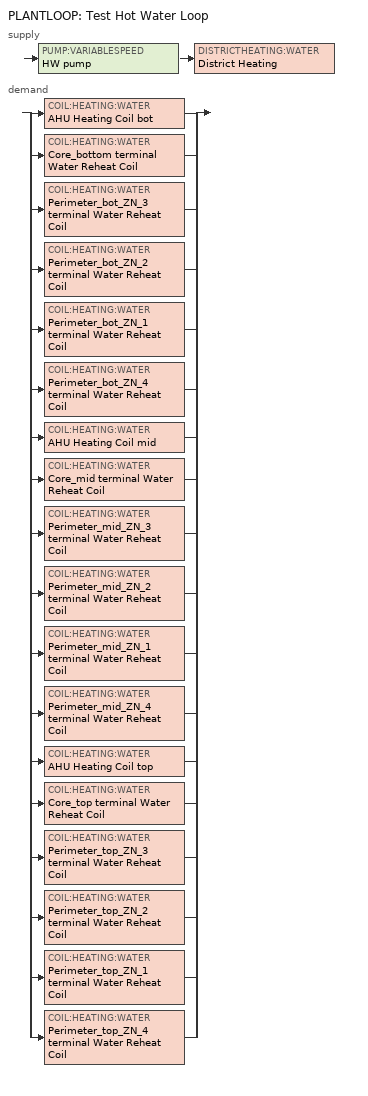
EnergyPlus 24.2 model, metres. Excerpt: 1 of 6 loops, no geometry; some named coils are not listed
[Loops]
PLANTLOOP 'Test Hot Water Loop'
 supply: PUMP:VARIABLESPEED 'HW pump' > DISTRICTHEATING:WATER 'District Heating'
 demand: split
  | COIL:HEATING:WATER 'AHU Heating Coil bot'
  | COIL:HEATING:WATER 'Core_bottom terminal Water Reheat Coil'
  | COIL:HEATING:WATER 'Perimeter_bot_ZN_3 terminal Water Reheat Coil'
  | COIL:HEATING:WATER 'Perimeter_bot_ZN_2 terminal Water Reheat Coil'
  | COIL:HEATING:WATER 'Perimeter_bot_ZN_1 terminal Water Reheat Coil'
  | COIL:HEATING:WATER 'Perimeter_bot_ZN_4 terminal Water Reheat Coil'
  | COIL:HEATING:WATER 'AHU Heating Coil mid'
  | COIL:HEATING:WATER 'Core_mid terminal Water Reheat Coil'
  | COIL:HEATING:WATER 'Perimeter_mid_ZN_3 terminal Water Reheat Coil'
  | COIL:HEATING:WATER 'Perimeter_mid_ZN_2 terminal Water Reheat Coil'
  | COIL:HEATING:WATER 'Perimeter_mid_ZN_1 terminal Water Reheat Coil'
  | COIL:HEATING:WATER 'Perimeter_mid_ZN_4 terminal Water Reheat Coil'
  | COIL:HEATING:WATER 'AHU Heating Coil top'
  | COIL:HEATING:WATER 'Core_top terminal Water Reheat Coil'
  | COIL:HEATING:WATER 'Perimeter_top_ZN_3 terminal Water Reheat Coil'
  | COIL:HEATING:WATER 'Perimeter_top_ZN_2 terminal Water Reheat Coil'
  | COIL:HEATING:WATER 'Perimeter_top_ZN_1 terminal Water Reheat Coil'
  | COIL:HEATING:WATER 'Perimeter_top_ZN_4 terminal Water Reheat Coil'
[SIZING:PLANT]
Test Hot Water Loop: Loop Type=Heating; Design Loop Exit Temperature=50; Loop Design Temperature Difference=50; Sizing Option=NonCoincident; Zone Timesteps in Averaging Window=1; Coincident Sizing Factor Mode=None
[COIL:HEATING:WATER] Availability Schedule=Always On Discrete hvac_library; UFactor Times Area Value=Autosize; Maximum Water Flow Rate=Autosize; Performance Input Method=UFactorTimesAreaAndDesignWaterFlowRate; Rated Capacity=Autosize; Rated Inlet Water Temperature=60; Rated Inlet Air Temperature=16.6; Rated Outlet Water Temperature=40; Rated Outlet Air Temperature=32.2; Rated Ratio for Air and Water Convection=0.5; Design Water Temperature Difference=20
Core_bottom terminal Water Reheat Coil; Perimeter_bot_ZN_3 terminal Water Reheat Coil; Perimeter_bot_ZN_2 terminal Water Reheat Coil; Perimeter_bot_ZN_1 terminal Water Reheat Coil; Perimeter_bot_ZN_4 terminal Water Reheat Coil; Core_mid terminal Water Reheat Coil; Perimeter_mid_ZN_3 terminal Water Reheat Coil; Perimeter_mid_ZN_2 terminal Water Reheat Coil; Perimeter_mid_ZN_1 terminal Water Reheat Coil; Perimeter_mid_ZN_4 terminal Water Reheat Coil; Core_top terminal Water Reheat Coil; Perimeter_top_ZN_3 terminal Water Reheat Coil; Perimeter_top_ZN_2 terminal Water Reheat Coil; Perimeter_top_ZN_1 terminal Water Reheat Coil; Perimeter_top_ZN_4 terminal Water Reheat Coil
[PUMP:VARIABLESPEED]
HW pump: Design Maximum Flow Rate=Autosize; Design Pump Head=179352; Design Power Consumption=Autosize; Motor Efficiency=0.9; Fraction of Motor Inefficiencies to Fluid Stream=0; Coefficient 1 of the Part Load Performance Curve=0.103; Coefficient 2 of the Part Load Performance Curve=-0.04; Coefficient 3 of the Part Load Performance Curve=0.767; Coefficient 4 of the Part Load Performance Curve=0.1679; Design Minimum Flow Rate=0; Pump Control Type=Intermittent; Skin Loss Radiative Fraction=0.5; Design Power Sizing Method=PowerPerFlowPerPressure; Design Electric Power per Unit Flow Rate=348701.1; Design Shaft Power per Unit Flow Rate per Unit Head=1.28205; Design Minimum Flow Rate Fraction=0; EndUse Subcategory=General
[DISTRICTHEATING:WATER]
District Heating: Nominal Capacity=Autosize
[PLANTLOOP]
Test Hot Water Loop: Fluid Type=Water; Plant Equipment Operation Scheme=Test Hot Water Loop Operation Schemes; Maximum Loop Temperature=100; Minimum Loop Temperature=0; Maximum Loop Flow Rate=Autosize; Minimum Loop Flow Rate=0; Plant Loop Volume=Autocalculate; Load Distribution Scheme=Optimal; Plant Loop Demand Calculation Scheme=SingleSetpoint; Common Pipe Simulation=None; Pressure Simulation Type=None; Loop Circulation Time=2
[PLANTEQUIPMENTLIST]
Test Hot Water Loop Equipment List: District Heating
[PLANTEQUIPMENTOPERATION:HEATINGLOAD]
Test Hot Water Loop Heating Operation Scheme: Load Range 1 Lower Limit=0; Load Range 1 Upper Limit=1000000000; Range 1 Equipment List=Test Hot Water Loop Equipment List
[PLANTEQUIPMENTOPERATIONSCHEMES]
Test Hot Water Loop Operation Schemes: Control Scheme 1=Test Hot Water Loop Heating Operation Scheme; Control Scheme 1 Schedule=Always On Discrete
[SETPOINTMANAGER:SCHEDULED]
Hot Water Temperature: Control Variable=Temperature; Schedule=Hot Water Temperature; Setpoint Node or NodeList=Test Hot Water Loop Supply Outlet
[SCHEDULE:DAY:INTERVAL]
Hot Water Temperature Day Schedule: No, 24:00, 60
[SCHEDULE:WEEK:DAILY]
Hot Water Temperature Week Schedule: Hot Water Temperature Day Schedule, Hot Water Temperature Day Schedule, Hot Water Temperature Day Schedule, Hot Water Temperature Day Schedule, Hot Water Temperature Day Schedule, Hot Water Temperature Day Schedule, Hot Water Temperature Day Schedule, Hot Water Temperature Day Schedule, Hot Water Temperature Day Schedule, Hot Water Temperature Day Schedule, Hot Water Temperature Day Schedule, Hot Water Temperature Day Schedule
[SCHEDULE:YEAR]
Hot Water Temperature: Hot Water Temperature Week Schedule, 1, 1, 12, 31
[SCHEDULE:COMPACT]
Always On Discrete; Always On Discrete hvac_library: Through: 12/31, For: AllDays, Until: 24:00, 1
